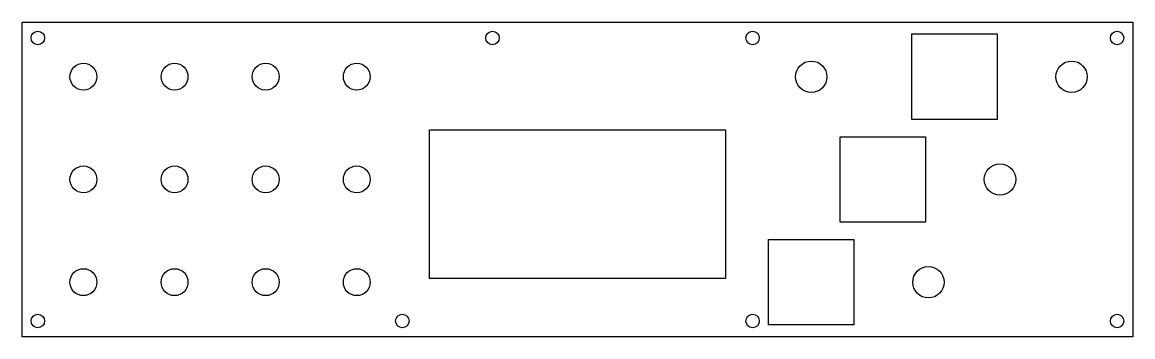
# Model space of a CAD drawing. Extents: x 3.97 to 13.72, y -6.32 to -3.56.
import ezdxf

# ---------------------------------------------------------------- set-up
doc = ezdxf.new("R2010")
doc.units = 0
doc.header["$MEASUREMENT"] = 0
doc.layers.add('BLACK', color=7, linetype='CONTINUOUS')

msp = doc.modelspace()

# ---------------------------------------------------------------- linework, layer by layer
at = {"layer": 'BLACK', "linetype": 'CONTINUOUS'}
for p, q in [((3.97002, -3.56), (13.7194, -3.56)), ((3.97002, -6.31591), (3.97002, -3.56)), ((13.7194, -3.56), (13.7194, -6.31591)), ((11.7786, -3.66295), (12.5286, -3.66295)), ((11.7786, -4.41295), (11.7786, -3.66295)), ((12.5286, -3.66295), (12.5286, -4.41295)), ((12.5286, -4.41295), (11.7786, -4.41295)), ((7.54549, -5.80414), (7.54549, -4.50414)), ((7.54549, -4.50414), (10.1439, -4.50414)), ((10.1439, -4.50414), (10.1439, -5.80414)), ((11.1502, -4.56295), (11.9002, -4.56295)), ((11.1502, -5.31295), (11.1502, -4.56295)), ((11.9002, -4.56295), (11.9002, -5.31295)), ((11.9002, -5.31295), (11.1502, -5.31295)), ((10.5219, -5.46295), (11.2719, -5.46295)), ((10.5219, -6.21295), (10.5219, -5.46295)), ((11.2719, -5.46295), (11.2719, -6.21295)), ((10.1439, -5.80414), (7.54549, -5.80414)), ((11.2719, -6.21295), (10.5219, -6.21295)), ((13.7194, -6.31591), (3.97002, -6.31591))]:
    msp.add_line(p, q, dxfattribs=at)
at = {"layer": 'BLACK'}
for centre, radius in [((4.10722, -3.6974), 0.05906), ((8.09844, -3.6978), 0.05906), ((10.3819, -3.6978), 0.05906), ((13.5819, -3.6978), 0.05906), ((4.50722, -4.03756), 0.11811), ((5.30722, -4.03756), 0.11811), ((6.10722, -4.03756), 0.11811), ((6.90722, -4.03756), 0.11811), ((10.8969, -4.03795), 0.1378), ((13.1819, -4.03795), 0.1378), ((4.50722, -4.93756), 0.11811), ((5.30722, -4.93756), 0.11811), ((6.10722, -4.93756), 0.11811), ((6.90722, -4.93756), 0.11811), ((12.5536, -4.93795), 0.1378), ((4.50722, -5.83756), 0.11811), ((5.30722, -5.83756), 0.11811), ((6.10722, -5.83756), 0.11811), ((6.90722, -5.83756), 0.11811), ((11.9252, -5.83795), 0.1378), ((4.10722, -6.17772), 0.05906), ((7.30691, -6.17811), 0.05906), ((10.3819, -6.17811), 0.05906), ((13.5819, -6.17811), 0.05906)]:
    msp.add_circle(centre, radius, dxfattribs=at)

doc.saveas('drawing.dxf')
